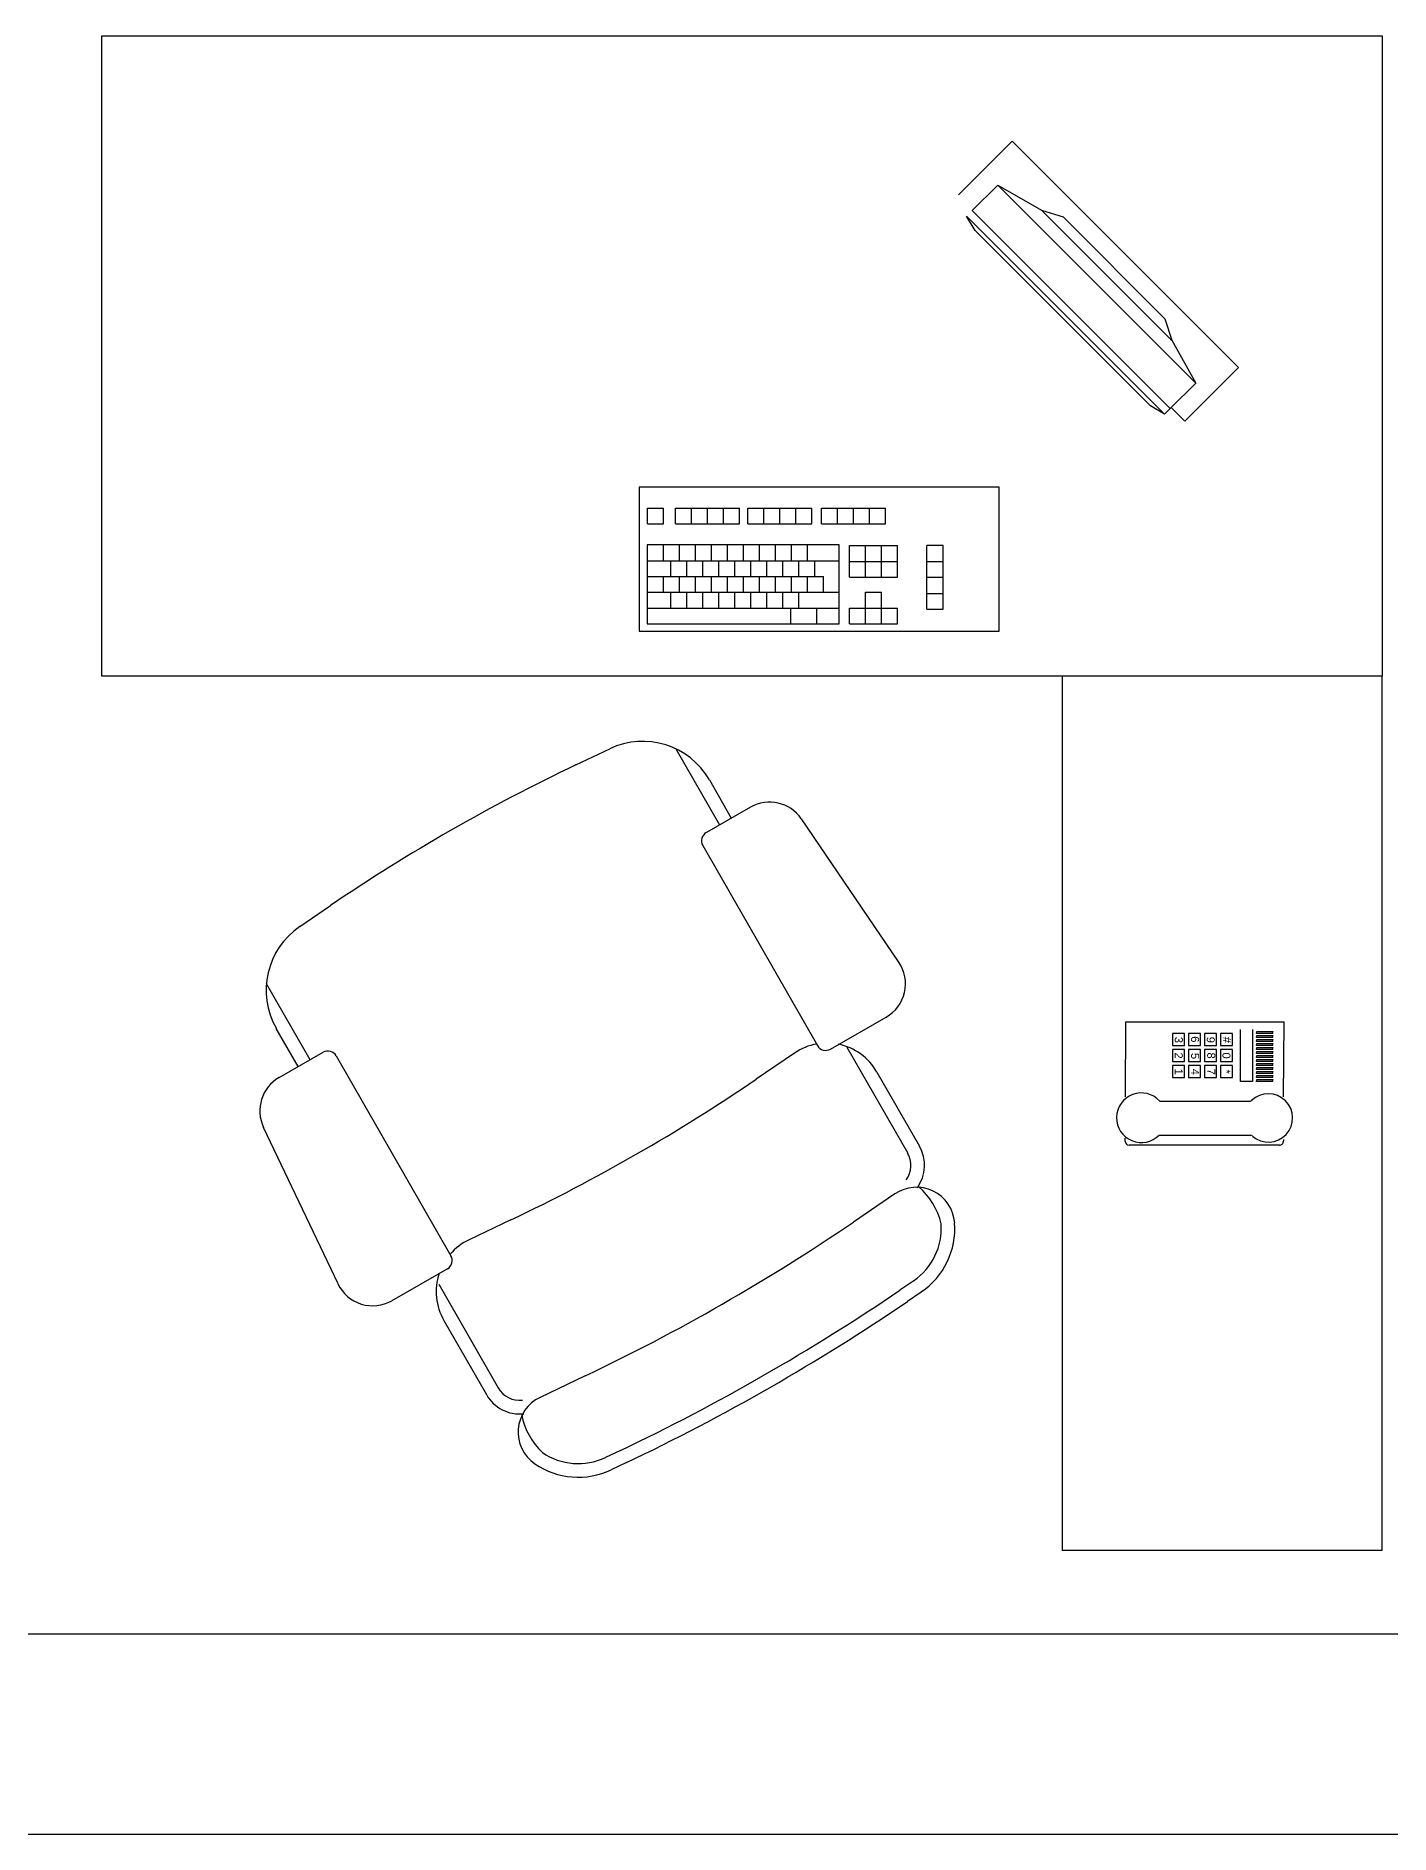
# Model space of a CAD drawing. Header units: centimetres. Extents: x 681015 to 688218, y 3995806 to 4004619.
# Drawn here: x 682843.3 to 683012.5, y 4001742.7 to 4001967.4 of the extents above; entities that cross this region are included whole.
import ezdxf
from ezdxf.enums import TextEntityAlignment as Align

# ---------------------------------------------------------------- set-up
doc = ezdxf.new("R2010")
doc.units = ezdxf.units.CM
doc.header["$LTSCALE"] = 100
doc.header["$MEASUREMENT"] = 0
doc.layers.add('A-TEFRİŞ 2', color=35, linetype='Continuous')
doc.layers.add('DUV', color=4, linetype='Continuous')
doc.styles.get("Standard").update_dxf_attribs({"font": 'arial.ttf'})

msp = doc.modelspace()

# ---------------------------------------------------------------- linework, layer by layer
at = {"layer": 'A-TEFRİŞ 2'}
for p, q in [((682971.52, 4001887.43), (682971.52, 4001778.13)), ((683011.52, 4001778.13), (683011.52, 4001887.43)), ((682910.77, 4001876.33), (682915, 4001878.34)), ((682923.27, 4001878.33), (682928.72, 4001868.83)), ((682927.45, 4001874.45), (682930.19, 4001869.67)), ((682932.58, 4001871.04), (682927.07, 4001867.88)), ((682951.12, 4001851.67), (682938.94, 4001869.58)), ((682926.62, 4001866.24), (682940.95, 4001841.26)), ((682876.25, 4001856.12), (682880.11, 4001858.75)), ((682877.53, 4001839.47), (682872.08, 4001848.97)), ((682876.06, 4001838.62), (682873.32, 4001843.4)), ((682942.59, 4001840.81), (682949.54, 4001844.8)), ((682979.5, 4001844.23), (682999.28, 4001844.23)), ((682944.64, 4001841.06), (682952.24, 4001827.82)), ((682993.84, 4001836.74), (682993.84, 4001843.24)), ((682995.34, 4001843.24), (682995.34, 4001836.74)), ((682995.84, 4001842.74), (682995.87, 4001842.99)), ((682997.84, 4001842.74), (682995.84, 4001842.74)), ((682995.84, 4001842.24), (682995.87, 4001842.49)), ((682997.84, 4001842.24), (682995.84, 4001842.24)), ((682995.84, 4001841.74), (682995.87, 4001841.99)), ((682997.84, 4001841.74), (682995.84, 4001841.74)), ((682995.84, 4001841.24), (682995.87, 4001841.49)), ((682997.84, 4001841.24), (682995.84, 4001841.24)), ((682995.87, 4001842.99), (682997.86, 4001842.99)), ((682995.87, 4001842.49), (682997.86, 4001842.49)), ((682995.87, 4001841.99), (682997.86, 4001841.99)), ((682995.87, 4001841.49), (682997.86, 4001841.49)), ((682997.86, 4001842.99), (682997.79, 4001842.71)), ((682997.86, 4001842.49), (682997.79, 4001842.21)), ((682997.86, 4001841.99), (682997.79, 4001841.71)), ((682997.86, 4001841.49), (682997.79, 4001841.21)), ((682873.67, 4001837.25), (682879.18, 4001840.41)), ((682880.82, 4001839.97), (682895.15, 4001814.99)), ((682938.09, 4001840.31), (682933.3, 4001837.05)), ((682995.84, 4001840.74), (682995.87, 4001840.99)), ((682997.84, 4001840.74), (682995.84, 4001840.74)), ((682995.84, 4001840.24), (682995.87, 4001840.49)), ((682997.84, 4001840.24), (682995.84, 4001840.24)), ((682995.84, 4001839.74), (682995.87, 4001839.99)), ((682997.84, 4001839.74), (682995.84, 4001839.74)), ((682995.84, 4001839.24), (682995.87, 4001839.49)), ((682997.84, 4001839.24), (682995.84, 4001839.24)), ((682995.84, 4001838.74), (682995.87, 4001838.99)), ((682995.87, 4001840.99), (682997.86, 4001840.99)), ((682995.87, 4001840.49), (682997.86, 4001840.49)), ((682995.87, 4001839.99), (682997.86, 4001839.99)), ((682995.87, 4001839.49), (682997.86, 4001839.49)), ((682995.87, 4001838.99), (682997.86, 4001838.99)), ((682997.86, 4001840.99), (682997.79, 4001840.71)), ((682997.86, 4001840.49), (682997.79, 4001840.21)), ((682997.86, 4001839.99), (682997.79, 4001839.71)), ((682997.86, 4001839.49), (682997.79, 4001839.21)), ((682997.86, 4001838.99), (682997.79, 4001838.71)), ((682948.39, 4001837.94), (682953.71, 4001828.67)), ((682995.34, 4001836.74), (682993.84, 4001836.74)), ((682997.84, 4001838.74), (682995.84, 4001838.74)), ((682995.84, 4001838.24), (682995.87, 4001838.49)), ((682997.84, 4001838.24), (682995.84, 4001838.24)), ((682995.84, 4001837.74), (682995.87, 4001837.99)), ((682997.84, 4001837.74), (682995.84, 4001837.74)), ((682995.84, 4001837.24), (682995.87, 4001837.49)), ((682997.84, 4001837.24), (682995.84, 4001837.24)), ((682995.84, 4001836.74), (682995.87, 4001836.99)), ((682997.84, 4001836.74), (682995.84, 4001836.74)), ((682995.87, 4001838.49), (682997.86, 4001838.49)), ((682995.87, 4001837.99), (682997.86, 4001837.99)), ((682995.87, 4001837.49), (682997.86, 4001837.49)), ((682995.87, 4001836.99), (682997.86, 4001836.99)), ((682997.86, 4001838.49), (682997.79, 4001838.21)), ((682997.86, 4001837.99), (682997.79, 4001837.71)), ((682997.86, 4001837.49), (682997.79, 4001837.21)), ((682997.86, 4001836.99), (682997.79, 4001836.71)), ((682983.73, 4001834.32), (682995.09, 4001834.32)), ((682995.23, 4001834.37), (682995.09, 4001834.32)), ((682881.03, 4001811.46), (682871.72, 4001831.03)), ((682983.63, 4001830.04), (682995.13, 4001830.04)), ((682995.32, 4001829.95), (682995.12, 4001830.04)), ((682979.4, 4001829.31), (682979.4, 4001829.69)), ((682950.62, 4001822.71), (682945.45, 4001819.19)), ((682902.64, 4001819.47), (682897.41, 4001816.98)), ((682894.71, 4001813.35), (682887.75, 4001809.36)), ((682952.98, 4001811.85), (682951.25, 4001810.68)), ((682893.62, 4001811.42), (682901.05, 4001798.46)), ((682953.93, 4001810.45), (682952.2, 4001809.27)), ((682894.26, 4001806.9), (682899.58, 4001797.62)), ((682911.92, 4001799.96), (682906.28, 4001797.28)), ((682916.35, 4001790.66), (682914.46, 4001789.76)), ((682917.08, 4001789.13), (682915.18, 4001788.23)), ((683011.52, 4001778.13), (682971.52, 4001778.13))]:
    msp.add_line(p, q, dxfattribs=at)
for points in [[(682851.52, 4001967.43), (683011.52, 4001967.43), (683011.52, 4001887.43), (682851.52, 4001887.43), (682851.52, 4001967.43)], [(682985.16, 4001920.98), (682986.86, 4001919.29), (682993.56, 4001925.99), (682965.27, 4001954.27), (682958.57, 4001947.57)], [(682960.29, 4001945.61), (682963.49, 4001948.8), (682968.97, 4001945.67), (682971.66, 4001944.82), (682984.39, 4001932.09), (682985.23, 4001929.41), (682988.24, 4001924.05), (682985.04, 4001920.86)], [(682988.24, 4001924.05), (682963.49, 4001948.8)], [(682985.04, 4001920.86), (682984.33, 4001920.15), (682982.56, 4001921.21), (682960.65, 4001943.13), (682959.58, 4001944.9)], [(682984.33, 4001920.15), (682959.58, 4001944.9)], [(682960.29, 4001945.61), (682985.04, 4001920.86)], [(682968.97, 4001945.67), (682985.1, 4001929.54)], [(682971.66, 4001944.82), (682984.39, 4001932.09)], [(682985.1, 4001929.54), (682985.23, 4001929.41)], [(682919.71, 4001906.46), (682919.71, 4001908.43)], [(682919.71, 4001908.43), (682921.7, 4001908.43)], [(682919.71, 4001906.46), (682921.7, 4001906.46)], [(682921.7, 4001906.46), (682921.7, 4001908.43)], [(682923.21, 4001908.43), (682925.2, 4001908.43)], [(682923.21, 4001906.46), (682923.21, 4001908.43)], [(682923.21, 4001906.46), (682925.2, 4001906.46)], [(682925.2, 4001908.43), (682927.2, 4001908.43)], [(682925.2, 4001906.46), (682925.2, 4001908.43)], [(682925.2, 4001906.46), (682927.2, 4001906.46)], [(682927.2, 4001906.46), (682927.2, 4001908.43)], [(682927.2, 4001908.43), (682929.21, 4001908.43)], [(682927.2, 4001906.46), (682929.21, 4001906.46)], [(682929.21, 4001906.46), (682929.21, 4001908.43)], [(682929.21, 4001908.43), (682931.21, 4001908.43)], [(682929.21, 4001906.46), (682931.21, 4001906.46)], [(682931.21, 4001906.46), (682931.21, 4001908.43)], [(682932.24, 4001908.43), (682934.24, 4001908.43)], [(682932.24, 4001906.46), (682932.24, 4001908.43)], [(682932.24, 4001906.46), (682934.24, 4001906.46)], [(682934.24, 4001906.46), (682934.24, 4001908.43)], [(682934.24, 4001908.43), (682936.24, 4001908.43)], [(682934.24, 4001906.46), (682936.24, 4001906.46)], [(682936.24, 4001906.46), (682936.24, 4001908.43)], [(682936.24, 4001908.43), (682938.24, 4001908.43)], [(682936.24, 4001906.46), (682938.24, 4001906.46)], [(682938.24, 4001908.43), (682940.24, 4001908.43)], [(682938.24, 4001906.46), (682938.24, 4001908.43)], [(682938.24, 4001906.46), (682940.24, 4001906.46)], [(682940.24, 4001906.46), (682940.24, 4001908.43)], [(682941.46, 4001908.43), (682943.46, 4001908.43)], [(682941.46, 4001906.46), (682941.46, 4001908.43)], [(682941.46, 4001906.46), (682943.46, 4001906.46)], [(682943.46, 4001908.43), (682945.46, 4001908.43)], [(682943.46, 4001906.46), (682943.46, 4001908.43)], [(682943.46, 4001906.46), (682945.46, 4001906.46)], [(682945.46, 4001908.43), (682947.46, 4001908.43)], [(682945.46, 4001906.46), (682945.46, 4001908.43)], [(682945.46, 4001906.46), (682947.46, 4001906.46)], [(682947.46, 4001908.43), (682949.46, 4001908.43)], [(682947.46, 4001906.46), (682947.46, 4001908.43)], [(682947.46, 4001906.46), (682949.46, 4001906.46)], [(682949.46, 4001906.46), (682949.46, 4001908.43)], [(682919.68, 4001903.82), (682919.68, 4001901.85)], [(682921.68, 4001903.82), (682919.68, 4001903.82)], [(682919.68, 4001901.85), (682921.68, 4001901.85)], [(682919.68, 4001901.85), (682919.68, 4001899.88)], [(682921.68, 4001903.82), (682921.68, 4001901.85)], [(682923.68, 4001903.82), (682921.68, 4001903.82)], [(682921.68, 4001901.85), (682923.68, 4001901.85)], [(682922.59, 4001901.81), (682922.59, 4001899.88)], [(682923.68, 4001903.82), (682923.68, 4001901.85)], [(682925.68, 4001903.82), (682923.68, 4001903.82)], [(682923.68, 4001901.85), (682925.68, 4001901.85)], [(682924.59, 4001901.81), (682924.59, 4001899.88)], [(682925.68, 4001903.82), (682925.68, 4001901.85)], [(682927.68, 4001903.82), (682925.68, 4001903.82)], [(682925.68, 4001901.85), (682927.68, 4001901.85)], [(682926.59, 4001901.81), (682926.59, 4001899.88)], [(682927.68, 4001903.82), (682927.68, 4001901.85)], [(682929.68, 4001903.82), (682927.68, 4001903.82)], [(682927.68, 4001901.85), (682929.68, 4001901.85)], [(682928.59, 4001901.81), (682928.59, 4001899.88)], [(682929.68, 4001903.82), (682929.68, 4001901.85)], [(682931.68, 4001903.82), (682929.68, 4001903.82)], [(682929.68, 4001901.85), (682931.68, 4001901.85)], [(682930.59, 4001901.81), (682930.59, 4001899.88)], [(682931.68, 4001903.82), (682931.68, 4001901.85)], [(682933.68, 4001903.82), (682931.68, 4001903.82)], [(682931.68, 4001901.85), (682933.68, 4001901.85)], [(682932.59, 4001901.81), (682932.59, 4001899.88)], [(682933.68, 4001903.82), (682933.68, 4001901.85)], [(682935.68, 4001903.82), (682933.68, 4001903.82)], [(682933.68, 4001901.85), (682935.68, 4001901.85)], [(682934.59, 4001901.81), (682934.59, 4001899.88)], [(682935.68, 4001903.82), (682935.68, 4001901.85)], [(682937.68, 4001903.82), (682935.68, 4001903.82)], [(682935.68, 4001901.85), (682937.68, 4001901.85)], [(682936.59, 4001901.81), (682936.59, 4001899.88)], [(682937.68, 4001903.82), (682937.68, 4001901.85)], [(682939.68, 4001903.82), (682937.68, 4001903.82)], [(682937.68, 4001901.85), (682939.68, 4001901.85)], [(682938.59, 4001901.81), (682938.59, 4001899.88)], [(682943.68, 4001903.82), (682939.68, 4001903.82)], [(682939.68, 4001903.82), (682939.68, 4001901.85)], [(682939.68, 4001901.85), (682943.68, 4001901.85)], [(682940.59, 4001901.81), (682940.59, 4001899.88)], [(682943.68, 4001901.85), (682943.68, 4001903.82)], [(682943.68, 4001897.9), (682943.68, 4001901.85)], [(682944.95, 4001903.74), (682946.95, 4001903.74)], [(682944.95, 4001901.76), (682944.95, 4001903.74)], [(682944.95, 4001901.76), (682946.95, 4001901.76)], [(682944.95, 4001899.79), (682944.95, 4001901.76)], [(682946.95, 4001901.76), (682946.95, 4001903.74)], [(682946.95, 4001903.74), (682948.95, 4001903.74)], [(682946.95, 4001901.76), (682948.95, 4001901.76)], [(682946.95, 4001899.79), (682946.95, 4001901.76)], [(682948.95, 4001901.76), (682948.95, 4001903.74)], [(682948.95, 4001903.74), (682950.95, 4001903.74)], [(682948.95, 4001901.76), (682950.95, 4001901.76)], [(682948.95, 4001899.79), (682948.95, 4001901.76)], [(682950.95, 4001901.76), (682950.95, 4001903.74)], [(682950.95, 4001899.79), (682950.95, 4001901.76)], [(682954.63, 4001895.8), (682956.65, 4001895.8), (682956.65, 4001903.74), (682954.63, 4001903.74)], [(682954.63, 4001901.76), (682954.63, 4001903.74)], [(682954.63, 4001901.76), (682956.63, 4001901.76)], [(682954.63, 4001899.79), (682954.63, 4001901.76)], [(682919.68, 4001899.88), (682922.59, 4001899.88)], [(682919.68, 4001899.88), (682919.68, 4001897.9)], [(682921.68, 4001899.84), (682921.68, 4001897.9)], [(682922.59, 4001899.88), (682924.59, 4001899.88)], [(682922.59, 4001899.88), (682922.59, 4001899.84)], [(682923.68, 4001899.84), (682923.68, 4001897.9)], [(682924.59, 4001899.88), (682926.59, 4001899.88)], [(682925.68, 4001899.84), (682925.68, 4001897.9)], [(682926.59, 4001899.88), (682928.59, 4001899.88)], [(682927.68, 4001899.84), (682927.68, 4001897.9)], [(682928.59, 4001899.88), (682930.59, 4001899.88)], [(682929.68, 4001899.84), (682929.68, 4001897.9)], [(682930.59, 4001899.88), (682932.59, 4001899.88)], [(682931.68, 4001899.84), (682931.68, 4001897.9)], [(682932.59, 4001899.88), (682934.59, 4001899.88)], [(682933.68, 4001899.84), (682933.68, 4001897.9)], [(682934.59, 4001899.88), (682936.59, 4001899.88)], [(682935.68, 4001899.84), (682935.68, 4001897.9)], [(682936.59, 4001899.88), (682938.59, 4001899.88)], [(682937.68, 4001899.84), (682937.68, 4001897.9)], [(682938.59, 4001899.88), (682940.59, 4001899.88)], [(682939.68, 4001899.84), (682939.68, 4001897.9)], [(682940.59, 4001899.88), (682941.68, 4001899.88)], [(682941.68, 4001899.88), (682941.68, 4001897.9)], [(682941.68, 4001899.88), (682941.7, 4001899.88)], [(682944.95, 4001899.79), (682946.95, 4001899.79)], [(682946.95, 4001899.79), (682948.95, 4001899.79)], [(682948.95, 4001899.79), (682950.95, 4001899.79)], [(682954.63, 4001899.79), (682956.63, 4001899.79)], [(682954.63, 4001897.77), (682954.63, 4001899.75)], [(682919.68, 4001897.9), (682919.68, 4001895.93)], [(682919.68, 4001897.9), (682921.68, 4001897.9)], [(682921.68, 4001897.9), (682921.68, 4001897.87)], [(682921.68, 4001897.9), (682922.59, 4001897.9)], [(682922.59, 4001897.9), (682922.59, 4001895.93)], [(682922.59, 4001897.9), (682923.68, 4001897.9)], [(682923.68, 4001897.9), (682924.59, 4001897.9)], [(682923.68, 4001897.9), (682923.68, 4001897.87)], [(682924.59, 4001897.9), (682924.59, 4001895.93)], [(682924.59, 4001897.9), (682925.68, 4001897.9)], [(682925.68, 4001897.9), (682926.59, 4001897.9)], [(682926.59, 4001897.9), (682926.59, 4001895.93)], [(682926.59, 4001897.9), (682927.68, 4001897.9)], [(682927.68, 4001897.9), (682928.59, 4001897.9)], [(682928.59, 4001897.9), (682928.59, 4001895.93)], [(682928.59, 4001897.9), (682929.68, 4001897.9)], [(682929.68, 4001897.9), (682930.59, 4001897.9)], [(682930.59, 4001897.9), (682930.59, 4001895.93)], [(682930.59, 4001897.9), (682931.68, 4001897.9)], [(682931.68, 4001897.9), (682932.59, 4001897.9)], [(682932.59, 4001897.9), (682932.59, 4001895.93)], [(682932.59, 4001897.9), (682933.68, 4001897.9)], [(682933.68, 4001897.9), (682934.59, 4001897.9)], [(682934.59, 4001897.9), (682934.59, 4001895.93)], [(682934.59, 4001897.9), (682935.68, 4001897.9)], [(682935.68, 4001897.9), (682936.59, 4001897.9)], [(682936.59, 4001897.9), (682936.59, 4001895.93)], [(682936.59, 4001897.9), (682937.68, 4001897.9)], [(682937.68, 4001897.9), (682938.59, 4001897.9)], [(682938.59, 4001897.9), (682938.59, 4001895.93)], [(682938.59, 4001897.9), (682939.68, 4001897.9)], [(682939.68, 4001897.9), (682941.68, 4001897.9)], [(682941.68, 4001897.9), (682943.68, 4001897.9)], [(682943.68, 4001895.93), (682943.68, 4001897.9)], [(682946.95, 4001895.93), (682946.95, 4001897.9)], [(682946.95, 4001897.9), (682948.95, 4001897.9)], [(682948.95, 4001895.93), (682948.95, 4001897.9)], [(682954.63, 4001895.8), (682954.63, 4001897.77)], [(682954.63, 4001897.77), (682956.63, 4001897.77)], [(682919.68, 4001895.93), (682919.68, 4001893.96)], [(682919.68, 4001895.93), (682922.59, 4001895.93)], [(682922.59, 4001895.93), (682924.59, 4001895.93)], [(682922.59, 4001895.93), (682922.59, 4001895.93)], [(682924.59, 4001895.93), (682926.59, 4001895.93)], [(682924.59, 4001895.93), (682924.59, 4001895.93)], [(682926.59, 4001895.93), (682928.59, 4001895.93)], [(682926.59, 4001895.93), (682926.59, 4001895.93)], [(682928.59, 4001895.93), (682930.59, 4001895.93)], [(682928.59, 4001895.93), (682928.59, 4001895.93)], [(682930.59, 4001895.93), (682930.59, 4001895.93)], [(682930.59, 4001895.93), (682932.59, 4001895.93)], [(682932.59, 4001895.93), (682934.59, 4001895.93)], [(682932.59, 4001895.93), (682932.59, 4001895.93)], [(682934.59, 4001895.93), (682936.59, 4001895.93)], [(682934.59, 4001895.93), (682934.59, 4001895.93)], [(682936.59, 4001895.93), (682937.6, 4001895.93)], [(682936.59, 4001895.93), (682936.59, 4001895.93)], [(682937.6, 4001895.94), (682937.6, 4001895.93)], [(682937.6, 4001895.93), (682937.6, 4001893.97)], [(682937.6, 4001895.93), (682938.59, 4001895.93)], [(682938.59, 4001895.93), (682940.85, 4001895.93)], [(682938.59, 4001895.93), (682938.59, 4001895.93)], [(682940.85, 4001895.94), (682940.85, 4001895.93)], [(682940.85, 4001895.93), (682943.68, 4001895.93)], [(682940.85, 4001895.93), (682940.85, 4001893.97)], [(682943.68, 4001893.96), (682943.68, 4001895.93)], [(682944.95, 4001895.93), (682946.95, 4001895.93)], [(682944.95, 4001893.96), (682944.95, 4001895.93)], [(682946.95, 4001893.96), (682946.95, 4001895.93)], [(682946.95, 4001895.93), (682948.95, 4001895.93)], [(682948.95, 4001893.96), (682948.95, 4001895.93)], [(682948.95, 4001895.93), (682950.95, 4001895.93)], [(682950.95, 4001893.96), (682950.95, 4001895.93)], [(682919.68, 4001893.96), (682937.6, 4001893.96)], [(682937.6, 4001893.96), (682940.85, 4001893.96)], [(682940.85, 4001893.96), (682943.68, 4001893.96)], [(682944.95, 4001893.96), (682946.95, 4001893.96)], [(682946.95, 4001893.96), (682948.95, 4001893.96)], [(682948.95, 4001893.96), (682950.95, 4001893.96)], [(682979.44, 4001834.83), (682979.5, 4001844.23)], [(682999.22, 4001834.83), (682999.28, 4001844.23)], [(682986.84, 4001841.24), (682986.84, 4001842.74), (682985.34, 4001842.74), (682985.34, 4001841.24), (682986.84, 4001841.24)], [(682988.84, 4001841.24), (682988.84, 4001842.74), (682987.34, 4001842.74), (682987.34, 4001841.24), (682988.84, 4001841.24)], [(682990.84, 4001841.24), (682990.84, 4001842.74), (682989.34, 4001842.74), (682989.34, 4001841.24), (682990.84, 4001841.24)], [(682992.84, 4001841.24), (682992.84, 4001842.74), (682991.34, 4001842.74), (682991.34, 4001841.24), (682992.84, 4001841.24)], [(682986.84, 4001839.24), (682986.84, 4001840.74), (682985.34, 4001840.74), (682985.34, 4001839.24), (682986.84, 4001839.24)], [(682988.84, 4001839.24), (682988.84, 4001840.74), (682987.34, 4001840.74), (682987.34, 4001839.24), (682988.84, 4001839.24)], [(682990.84, 4001839.24), (682990.84, 4001840.74), (682989.34, 4001840.74), (682989.34, 4001839.24), (682990.84, 4001839.24)], [(682992.84, 4001839.24), (682992.84, 4001840.74), (682991.34, 4001840.74), (682991.34, 4001839.24), (682992.84, 4001839.24)], [(682986.84, 4001837.24), (682986.84, 4001838.74), (682985.34, 4001838.74), (682985.34, 4001837.24), (682986.84, 4001837.24)], [(682988.84, 4001837.24), (682988.84, 4001838.74), (682987.34, 4001838.74), (682987.34, 4001837.24), (682988.84, 4001837.24)], [(682990.84, 4001837.24), (682990.84, 4001838.74), (682989.34, 4001838.74), (682989.34, 4001837.24), (682990.84, 4001837.24)], [(682992.84, 4001837.24), (682992.84, 4001838.74), (682991.34, 4001838.74), (682991.34, 4001837.24), (682992.84, 4001837.24)], [(682998.69, 4001828.79), (682979.93, 4001828.79)], [(682999.19, 4001829.53), (682999.19, 4001829.29)]]:
    msp.add_lwpolyline(points, dxfattribs=at)
msp.add_lwpolyline([(682963.68, 4001911.05), (682918.68, 4001911.05), (682918.68, 4001893.05), (682963.68, 4001893.05)], close=True, dxfattribs=at)
for centre, radius, start, end in [((682919.12, 4001869.67), 9.6, 29.836, 115.4373), ((683009.73, 4001668.27), 230.4, 115.4373, 124.2347), ((682934.97, 4001866.88), 4.8, 34.2347, 119.836), ((682927.66, 4001866.84), 1.2, 119.836, 209.836), ((682881.65, 4001848.18), 9.6, 124.2347, 209.836), ((682947.16, 4001848.97), 4.8, 299.836, 34.2347), ((682942.14, 4001834.36), 7.2, 100.3152, 124.2347), ((682941.99, 4001841.85), 1.2, 209.836, 299.836), ((682942.14, 4001834.36), 7.2, 29.836, 78.6147), ((682879.78, 4001839.37), 1.2, 29.836, 119.836), ((682876.06, 4001833.09), 4.8, 119.836, 205.4373), ((682803.68, 4002027.53), 230.4, 295.4373, 304.2347), ((682981.44, 4001832.23), 3.1, 42.4296, 315.7422), ((682997.32, 4001832.2), 3.02, 135.3643, 135.3777), ((682997.32, 4001832.2), 3.02, 228.4275, 134.0038), ((682997.32, 4001832.2), 3.02, 136.1332, 136.1335), ((682949.54, 4001826.28), 3.1, 324.4018, 29.836), ((682949.54, 4001826.28), 4.8, 324.4018, 29.836), ((682979.94, 4001829.32), 0.537, 181.2719, 268.737), ((682998.69, 4001829.29), 0.499, 269.6303, 359.6918), ((682953.32, 4001818.74), 4.8, 4.2347, 124.2347), ((682947.83, 4001816.96), 8.82, 13.2216, 48.8055), ((682803.68, 4002027.53), 252, 295.4373, 304.2347), ((682948.53, 4001818.39), 7.9, 304.2347, 4.2347), ((682948.53, 4001818.39), 9.6, 304.2347, 4.2347), ((682900.5, 4001810.48), 7.2, 115.4373, 139.3851), ((682894.11, 4001814.39), 1.2, 299.836, 29.836), ((682900.5, 4001810.48), 7.2, 161.429, 209.836), ((682885.36, 4001813.53), 4.8, 205.4373, 299.836), ((682803.68, 4002027.53), 262.3, 295.4373, 304.2347), ((682803.68, 4002027.53), 264, 295.4373, 304.2347), ((682903.74, 4001800.01), 3.1, 209.836, 276.1037), ((682903.74, 4001800.01), 4.8, 209.836, 276.1037), ((682908.34, 4001792.94), 4.8, 115.4373, 235.4373), ((682912.65, 4001796.78), 8.82, 190.8665, 226.4505), ((682911.06, 4001796.9), 7.9, 235.4373, 295.4373), ((682911.06, 4001796.9), 9.6, 235.4373, 295.4373)]:
    msp.add_arc(centre, radius, start, end, dxfattribs=at)
at = {"layer": 'DUV', "lineweight": -2}
for p, q in [((682774.04, 4001767.71), (683274.04, 4001767.71)), ((682774.04, 4001742.71), (683509.04, 4001742.71))]:
    msp.add_line(p, q, dxfattribs=at)

# ---------------------------------------------------------------- texts
at = {"layer": 'A-TEFRİŞ 2'}
for s, p in [('3', (682986.12, 4001841.96)), ('6', (682988.15, 4001842.03)), ('9', (682990.11, 4001841.96)), ('#', (682992.14, 4001841.96)), ('2', (682986.12, 4001840)), ('5', (682988.15, 4001839.94)), ('8', (682990.17, 4001840)), ('0', (682992.07, 4001840)), ('1', (682986.12, 4001837.98)), ('4', (682988.15, 4001837.98)), ('7', (682990.17, 4001837.98)), ('*', (682992.07, 4001837.98))]:
    msp.add_text(s, height=1, rotation=270, dxfattribs=at).set_placement(p, align=Align.MIDDLE)

doc.saveas('drawing.dxf')
